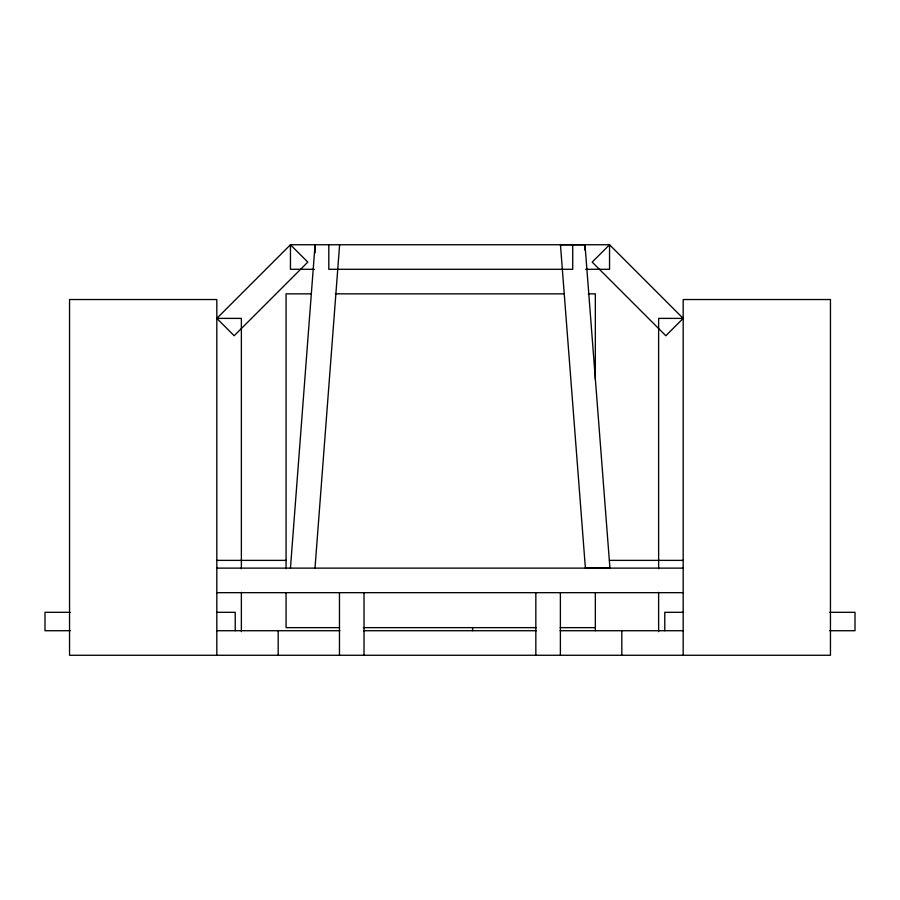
<?xml version="1.0" encoding="UTF-8"?>
<svg xmlns="http://www.w3.org/2000/svg" width="900" height="900" viewBox="0 0 900 900"><rect width="100%" height="100%" fill="white"/><g stroke="black" fill="none" stroke-linecap="round" stroke-linejoin="round"><path stroke-width="1.35" d="M290.452 568.125L315.067 244.744M315 568.125L339.615 244.732M314.348 269.291L290.452 269.291L290.452 244.744L307.811 262.102L234.18 335.734L216.821 318.386L290.452 244.744L609.548 244.744L683.179 318.386L665.82 335.734L592.189 262.102L609.548 244.744L609.548 269.291L585.653 269.291M585 244.744L560.452 244.755L585.394 568.125L609.93 568.102L585 244.744L585 250.2M311.377 293.839L286.065 293.839L286.065 568.744M335.272 293.839L564.413 293.839M588.319 293.839L595.339 293.839L595.339 379.395M216.821 318.386L241.369 318.386L241.369 568.71M683.179 318.386L658.631 318.386L658.631 568.71M216.821 560.374L286.324 560.374M609.457 560.374L683.179 560.374M216.821 568.125L683.179 568.125M216.821 592.673L683.179 592.673M70.245 612.315L45 612.315L45 630.72L70.245 630.72M216.821 612.315L235.226 612.315L235.226 630.72M683.179 612.315L664.774 612.315L664.774 630.72M829.755 612.315L855 612.315L855 630.72L829.755 630.72M339.491 627.649L286.065 627.649L286.065 592.594M363.386 627.649L536.299 627.649M560.194 627.649L595.339 627.649M216.821 630.72L339.896 630.72M363.6 630.72L536.4 630.72M560.104 630.72L683.179 630.72M683.179 655.268L683.179 299.531L830.452 299.531L830.452 655.268L69.547 655.268L69.547 299.531L216.821 299.531L216.821 655.268M658.631 592.335L658.631 631.654M621.821 630.72L621.821 655.268M595.339 592.594L595.339 630.72M572.726 244.744L572.726 269.291L328.804 269.291L328.804 244.744M560.385 592.729L560.385 655.268M535.837 592.729L535.837 655.268M472.613 627.649L472.613 630.72M364.016 592.729L364.016 655.268M339.469 592.729L339.469 655.268M315 244.744L315 252.922M278.179 630.72L278.179 655.268M241.369 592.335L241.369 631.654"/></g></svg>
